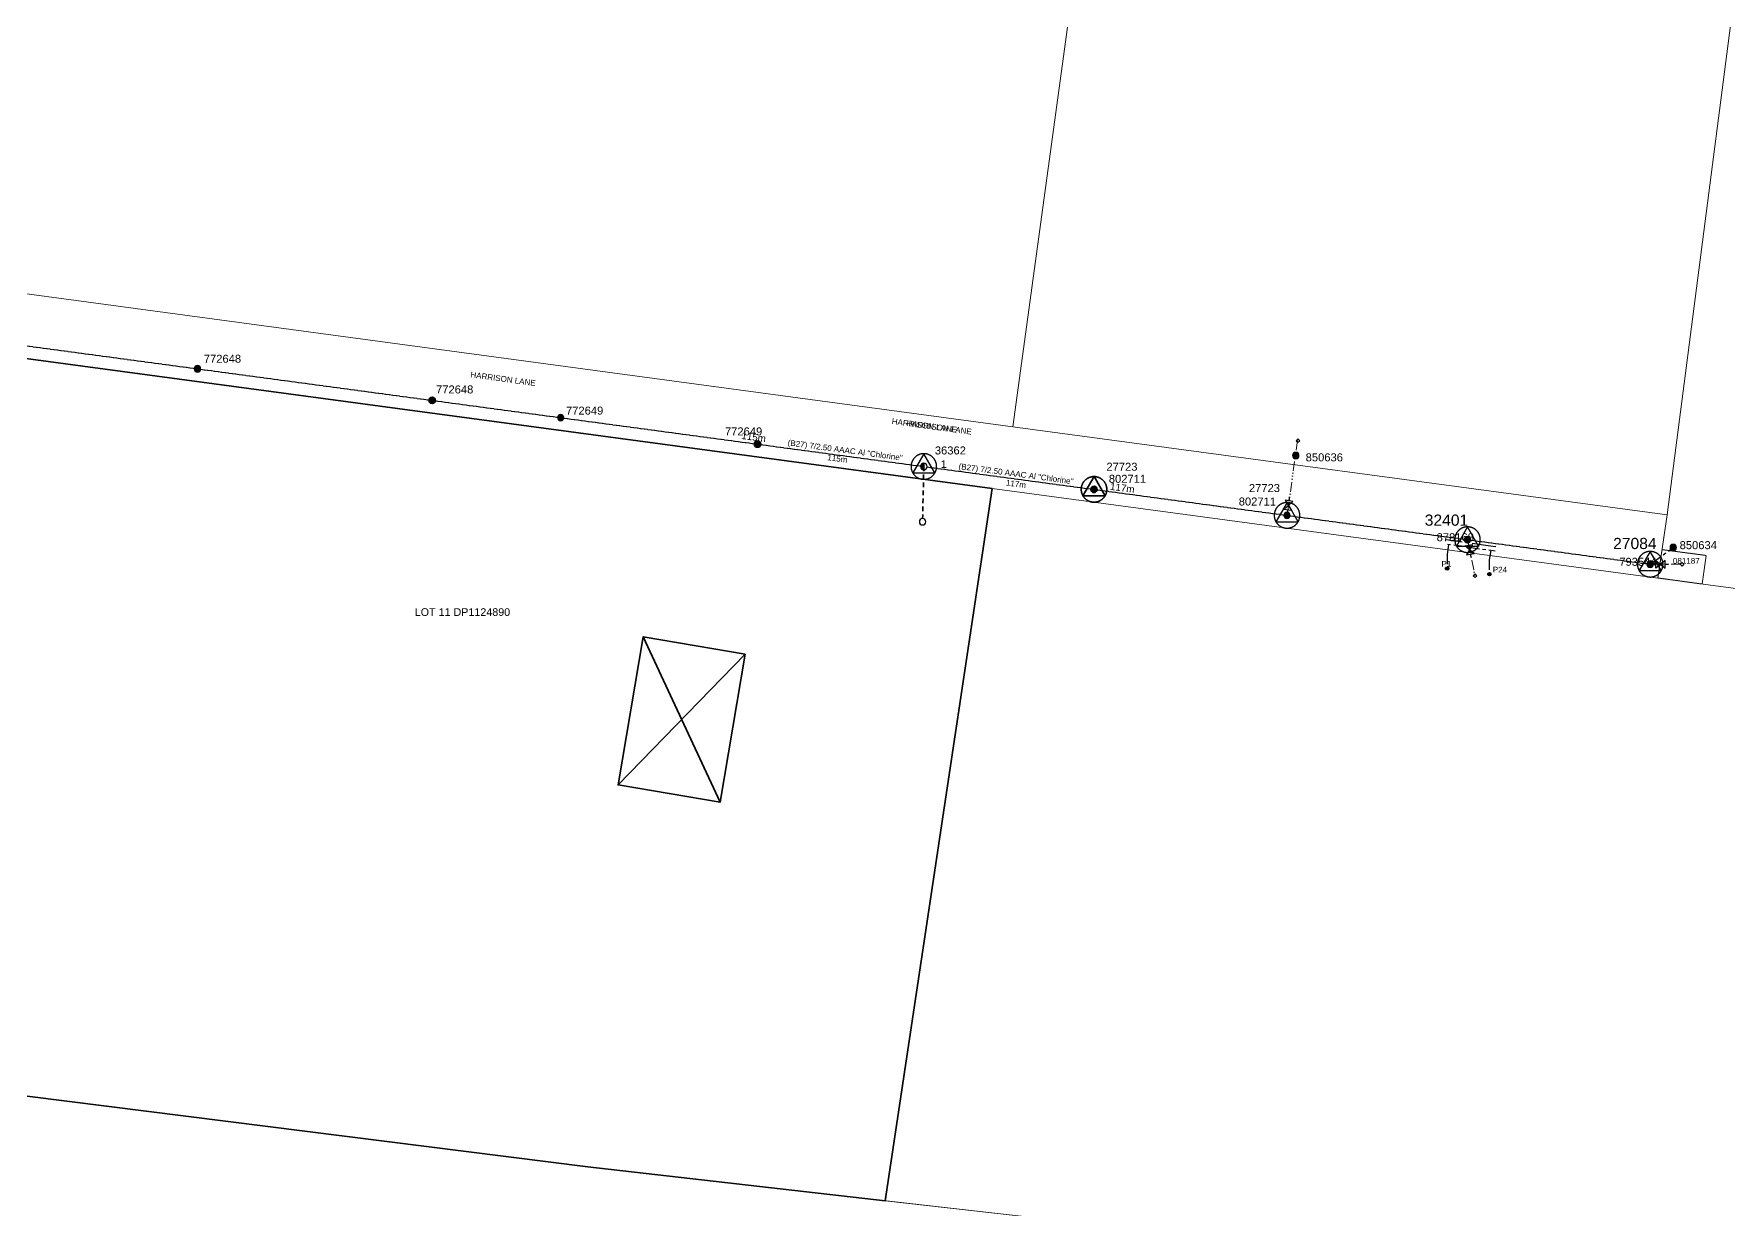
# Model space of a CAD drawing. Header units: metres. Extents: x 254239 to 260101, y 6186854 to 6190266.
# Drawn here: x 257271 to 257800, y 6188572 to 6188940 of the extents above; entities that cross this region are included whole.
import ezdxf
from ezdxf.enums import TextEntityAlignment as Align

# ---------------------------------------------------------------- set-up
doc = ezdxf.new("R2010")
doc.units = ezdxf.units.M
for name, pattern in [('Cable Exist OH', [1, 1, 0]), ('Cable Exist UG', [7, 4, -1, 1, -1]), ('Dash', [5, 3, -2]), ('DASHED', [19.05, 12.7, -6.35]), ('HIDDEN2', [0.1875, 0.125, -0.0625]), ('PHANTOMX2', [6.6, 3, -0.75, 0.2, -0.75, 0.2, -0.75, 0.2, -0.75])]:
    doc.linetypes.add(name, pattern=pattern)
doc.layers.get('0').update_dxf_attribs({"color": 6})
for name, color, linetype, lineweight in [('_User Miscellaneous3', 51, 'Continuous', 13), ('_User_HV_Exist', 1, 'Continuous', 35), ('_User_LV_Exist', 5, 'Continuous', 35), ('Cadastre Land Parcels_SP_EXT', 118, 'Continuous', 15), ('Cadastre Other Property_SP_EXT', 138, 'DASHED', 15), ('Cadastre Roads_SP_EXT', 218, 'Continuous', 15), ('Mains_HV_EXT', 13, 'Continuous', 25), ('Services_SP_EXT', 42, 'PHANTOMX2', 20)]:
    doc.layers.add(name, color=color, linetype=linetype, lineweight=lineweight)
for name, color, linetype in [('Duct_SP_EXT', 30, 'Continuous'), ('Equip_LV_EXT', 7, 'Continuous'), ('Notes_SP_MISC', 7, 'Continuous'), ('Sub_SP_TR_HV_LV_EXT', 7, 'Continuous'), ('Sub_SP_TR_HV_LV_SL_LS_NEW', 2, 'Continuous'), ('SupportsOH_SP_TR_HV_LV_SL_EXT', 7, 'Continuous'), ('SupportsOH_SP_TR_HV_LV_SL_NEW', 2, 'Continuous'), ('Trench_SP_EXT', 7, 'Continuous')]:
    doc.layers.add(name, color=color, linetype=linetype)
doc.styles.add('ieISOCP', font='arial.ttf', dxfattribs={"height": 1.5})
doc.styles.add('POLE_LABEL', font='arial.ttf', dxfattribs={"height": 2})
doc.styles.get("Standard").update_dxf_attribs({"font": 'arial.ttf'})
doc.linetypes.add('Cable E UG', pattern='A,5,-0.1,["E",Standard,S=1.5,R=0,X=0,Y=-0.75],-1.45', length=6.55)

# ---------------------------------------------------------------- blocks, each defined once
blk = doc.blocks.new('SUB_POLE_EXT')
at = {"flags": 128}
for points in [[(-0.05, 4), (-0.15, 4), (-0.25, 3.99), (-0.34, 3.99), (-0.44, 3.98), (-0.54, 3.96), (-0.64, 3.95), (-0.73, 3.93), (-0.83, 3.91), (-0.92, 3.89), (-1.02, 3.87), (-1.11, 3.84), (-1.21, 3.81), (-1.3, 3.78), (-1.39, 3.75), (-1.49, 3.71), (-1.58, 3.68), (-1.67, 3.64), (-1.75, 3.59), (-1.84, 3.55), (-1.93, 3.5), (-2.01, 3.46), (-2.1, 3.41), (-2.18, 3.35), (-2.26, 3.3), (-2.34, 3.24), (-2.42, 3.18), (-2.5, 3.12), (-2.58, 3.06), (-2.65, 3), (-2.72, 2.93), (-2.79, 2.86), (-2.86, 2.79), (-2.93, 2.72), (-3, 2.65), (-3.06, 2.58), (-3.12, 2.5), (-3.18, 2.42), (-3.24, 2.34), (-3.3, 2.26), (-3.35, 2.18), (-3.41, 2.1), (-3.46, 2.01), (-3.5, 1.93), (-3.55, 1.84), (-3.59, 1.75), (-3.64, 1.67), (-3.68, 1.58), (-3.71, 1.49), (-3.75, 1.39), (-3.78, 1.3), (-3.81, 1.21), (-3.84, 1.11), (-3.87, 1.02), (-3.89, 0.92), (-3.91, 0.83), (-3.93, 0.73), (-3.95, 0.64), (-3.96, 0.54), (-3.98, 0.44), (-3.99, 0.34), (-3.99, 0.25), (-4, 0.15), (-4, 0.05), (-4, -0.05), (-4, -0.15), (-3.99, -0.25), (-3.99, -0.34), (-3.98, -0.44), (-3.96, -0.54), (-3.95, -0.64), (-3.93, -0.73), (-3.91, -0.83), (-3.89, -0.92), (-3.87, -1.02), (-3.84, -1.11), (-3.81, -1.21), (-3.78, -1.3), (-3.75, -1.39), (-3.71, -1.49), (-3.68, -1.58), (-3.64, -1.67), (-3.59, -1.75), (-3.55, -1.84), (-3.5, -1.93), (-3.46, -2.01), (-3.41, -2.1), (-3.35, -2.18), (-3.3, -2.26), (-3.24, -2.34), (-3.18, -2.42), (-3.12, -2.5), (-3.06, -2.58), (-3, -2.65), (-2.93, -2.72), (-2.86, -2.79), (-2.79, -2.86), (-2.72, -2.93), (-2.65, -3), (-2.58, -3.06), (-2.5, -3.12), (-2.42, -3.18), (-2.34, -3.24), (-2.26, -3.3), (-2.18, -3.35), (-2.1, -3.41), (-2.01, -3.46), (-1.93, -3.5), (-1.84, -3.55), (-1.75, -3.59), (-1.67, -3.64), (-1.58, -3.68), (-1.49, -3.71), (-1.39, -3.75), (-1.3, -3.78), (-1.21, -3.81), (-1.11, -3.84), (-1.02, -3.87), (-0.92, -3.89), (-0.83, -3.91), (-0.73, -3.93), (-0.64, -3.95), (-0.54, -3.96), (-0.44, -3.98), (-0.34, -3.99), (-0.25, -3.99), (-0.15, -4), (-0.05, -4), (0.05, -4), (0.15, -4), (0.25, -3.99), (0.34, -3.99), (0.44, -3.98), (0.54, -3.96), (0.64, -3.95), (0.73, -3.93), (0.83, -3.91), (0.92, -3.89), (1.02, -3.87), (1.11, -3.84), (1.21, -3.81), (1.3, -3.78), (1.39, -3.75), (1.49, -3.71), (1.58, -3.68), (1.67, -3.64), (1.75, -3.59), (1.84, -3.55), (1.93, -3.5), (2.01, -3.46), (2.1, -3.41), (2.18, -3.35), (2.26, -3.3), (2.34, -3.24), (2.42, -3.18), (2.5, -3.12), (2.58, -3.06), (2.65, -3), (2.72, -2.93), (2.79, -2.86), (2.86, -2.79), (2.93, -2.72), (3, -2.65), (3.06, -2.58), (3.12, -2.5), (3.18, -2.42), (3.24, -2.34), (3.3, -2.26), (3.35, -2.18), (3.41, -2.1), (3.46, -2.01), (3.5, -1.93), (3.55, -1.84), (3.59, -1.75), (3.64, -1.67), (3.68, -1.58), (3.71, -1.49), (3.75, -1.39), (3.78, -1.3), (3.81, -1.21), (3.84, -1.11), (3.87, -1.02), (3.89, -0.92), (3.91, -0.83), (3.93, -0.73), (3.95, -0.64), (3.96, -0.54), (3.98, -0.44), (3.99, -0.34), (3.99, -0.25), (4, -0.15), (4, -0.05), (4, 0.05), (4, 0.15), (3.99, 0.25), (3.99, 0.34), (3.98, 0.44), (3.96, 0.54), (3.95, 0.64), (3.93, 0.73), (3.91, 0.83), (3.89, 0.92), (3.87, 1.02), (3.84, 1.11), (3.81, 1.21), (3.78, 1.3), (3.75, 1.39), (3.71, 1.49), (3.68, 1.58), (3.64, 1.67), (3.59, 1.75), (3.55, 1.84), (3.5, 1.93), (3.46, 2.01), (3.41, 2.1), (3.35, 2.18), (3.3, 2.26), (3.24, 2.34), (3.18, 2.42), (3.12, 2.5), (3.06, 2.58), (3, 2.65), (2.93, 2.72), (2.86, 2.79), (2.79, 2.86), (2.72, 2.93), (2.65, 3), (2.58, 3.06), (2.5, 3.12), (2.42, 3.18), (2.34, 3.24), (2.26, 3.3), (2.18, 3.35), (2.1, 3.41), (2.01, 3.46), (1.93, 3.5), (1.84, 3.55), (1.75, 3.59), (1.67, 3.64), (1.58, 3.68), (1.49, 3.71), (1.39, 3.75), (1.3, 3.78), (1.21, 3.81), (1.11, 3.84), (1.02, 3.87), (0.92, 3.89), (0.83, 3.91), (0.73, 3.93), (0.64, 3.95), (0.54, 3.96), (0.44, 3.98), (0.34, 3.99), (0.25, 3.99), (0.15, 4), (0.05, 4)], [(0, 4), (-3.46, -2), (3.46, -2)]]:
    blk.add_lwpolyline(points, close=True, dxfattribs=at)
at = {"flags": 8}
blk.add_attdef('ASSET_NUM', text='', height=2.5, dxfattribs=at).set_placement((0, 7), align=Align.MIDDLE_CENTER)
for tag, flags, p in [('STREET_CODE', 9, (-1.38, 1.45)), ('NO_PHASES', 9, (-1.38, 1.05)), ('OPERATED_BY', 9, (-1.38, 0.65)), ('MAINTAINED_BY', 9, (-1.38, 0.45)), ('ORIENTATION', 9, (-1.38, 0.25)), ('OWNED_BY', 9, (-1.38, 0.05)), ('CONSTRUCTED_VOLTAGE', 9, (-1.13, 0.75)), ('OPERATING_VOLTAGE', 9, (-1.13, 0.35)), ('STATE', 9, (-1.38, -0.35)), ('USAGE', 9, (-1.38, -0.75)), ('LEGEND', 9, (-1.38, -0.95)), ('SUBURB', 9, (-1.38, -1.15)), ('STREETNAME', 9, (-1.38, -1.35)), ('LOCATION', 9, (-1.38, -1.55)), ('NOTES', 9, (-1.38, -1.75)), ('Z', 1, (-1.38, -1.95)), ('SECONDARY_VOLTAGE', 9, (-1.13, -0.65)), ('SUBSTATION_TYPE', 9, (-1.13, -1.05))]:
    blk.add_attdef(tag, text='', height=0.1, dxfattribs=dict(flags=flags)).set_placement(p, align=Align.MIDDLE_LEFT)
blk = doc.blocks.new('LV_OH_LINKS_DISTFUSE_EXT')
for p, q in [((0, 0), (0.96, 0)), ((3.84, 0), (4.8, 0))]:
    blk.add_line(p, q)
blk.add_lwpolyline([(3.84, -1.2), (3.84, 1.2), (0.96, -1.2), (0.96, 1.2)], close=True)
at = {"flags": 9}
for tag, p in [('ACTUAL_STATUS', (0, 0)), ('CONSTRUCTED_VOLTAGE', (0, -0.2)), ('OPERATING_VOLTAGE', (0, -0.6)), ('ORIENTATION', (0, -0.8)), ('OWNED_BY', (0, -1)), ('STATE', (0, -1.2)), ('SWITCH_TYPE', (0, -1.4)), ('NO_PHASES', (0, -0.4)), ('USAGE', (0, -1.6)), ('NOTES', (0, -1.8))]:
    blk.add_attdef(tag, text='', height=0.2, dxfattribs=at).set_placement(p, align=Align.MIDDLE_LEFT)
at = {"flags": 1}
blk.add_attdef('Z', (0, 0), '', height=0.2, dxfattribs=at)
blk = doc.blocks.new('CCP_EXT')
blk.add_wipeout([(0, 0.57), (0.57, 0), (0, -0.57), (-0.57, 0)])
blk.add_lwpolyline([(-0.57, 0), (0, 0.57), (0.57, 0), (0, -0.57), (-0.57, 0)])
at = {"flags": 1}
blk.add_attdef('Z', (0, 0), '', height=0.2, dxfattribs=at)
at = {"flags": 9}
for tag, p in [('CCP_TYPE', (0, 0)), ('CONSTRUCTED_VOLTAGE', (0, -0.2)), ('OPERATING_VOLTAGE', (0, -0.6)), ('ORIENTATION', (0, -0.8)), ('OWNED_BY', (0, -1)), ('STATE', (0, -1.8)), ('NO_PHASES', (0, -0.4)), ('USAGE', (0, -1.2)), ('LEGEND', (0, -1.4)), ('LIFE_SUPPORT', (0, -1.6)), ('NOTES', (0, -2))]:
    blk.add_attdef(tag, text='', height=0.2, dxfattribs=at).set_placement(p, align=Align.MIDDLE_LEFT)
blk = doc.blocks.new('POLE_EXT')
blk.add_hatch(color=256).paths.add_polyline_path([(-1, 0, 1), (1, 0, 1)])
blk.add_lwpolyline([(-1, 0, 1), (1, 0, 1)], format="xyb", close=True)
at = {"flags": 8}
blk.add_attdef('pNumber', text='', height=2, dxfattribs=at).set_placement((2.5, 2.5), align=Align.MIDDLE_CENTER)
at = {"style": 'POLE_LABEL', "flags": 9}
for tag, p in [('STRUCTURE_PLANT_NUMBER', (1.35, 0.03)), ('STREET_CODE', (1.35, -0.2))]:
    blk.add_attdef(tag, text='', height=0.2, dxfattribs=at).set_placement(p, align=Align.MIDDLE_LEFT)
at = {"flags": 9}
for tag, p in [('OWNED_BY', (1.35, -0.4)), ('SPECIAL_USE', (1.35, -0.8)), ('STATE', (1.35, -1)), ('cLV', (1.35, -1.4)), ('hDepth', (1.35, -1.6)), ('hDia', (1.35, -1.8)), ('cHV', (1.35, -2)), ('cLinedev', (1.35, -3.4)), ('pExisting', (1.35, -3.8)), ('pFooting', (1.35, -4.4)), ('pNew', (1.35, -4.6)), ('pRelocate', (1.35, -5)), ('pRemove', (1.35, -5.2)), ('pReplace', (1.35, -5.4)), ('PARENT', (1.35, -0.6)), ('USAGE', (1.35, -1.2)), ('LBRACKET', (1.35, -2.2)), ('LExisting', (1.35, -2.4)), ('LANTNUMBER', (1.35, -2.6)), ('LOther', (1.35, -2.8)), ('LRemove', (1.35, -3)), ('LEGEND', (1.35, -3.2)), ('LOCATION', (1.35, -3.6)), ('PFNUMBER', (1.35, -4)), ('NEWPFNUMBER', (1.35, -4.2)), ('pStay', (1.35, -5.6)), ('pType', (1.35, -5.8)), ('cspan', (1.35, -6)), ('STREETNAME', (1.35, -6.2)), ('SUBURB', (1.35, -6.4)), ('OPERATED_BY', (1.36, -7.01)), ('NOTES', (1.35, -6.6)), ('MAINTAINED_BY', (1.36, -6.81))]:
    blk.add_attdef(tag, text='', height=0.2, dxfattribs=at).set_placement(p, align=Align.MIDDLE_LEFT)
at = {"flags": 1}
blk.add_attdef('Z', (1.35, -7.33), '', height=0.2, dxfattribs=at)
blk = doc.blocks.new('*U265')
blk.add_hatch(color=256).paths.add_polyline_path([(-1, 0, 1), (1, 0, 1)])
blk.add_lwpolyline([(-1, 0, 1), (1, 0, 1)], format="xyb", close=True)
at = {"flags": 8}
blk.add_attdef('pNumber', text='', height=2, dxfattribs=at).set_placement((-27.33, 10.45), align=Align.MIDDLE_CENTER)
at = {"style": 'POLE_LABEL', "flags": 9}
for tag, p in [('STRUCTURE_PLANT_NUMBER', (-28.48, 7.98)), ('STREET_CODE', (-28.48, 7.75))]:
    blk.add_attdef(tag, text='', height=0.2, dxfattribs=at).set_placement(p, align=Align.MIDDLE_LEFT)
at = {"flags": 9}
for tag, p in [('OWNED_BY', (-28.48, 7.55)), ('SPECIAL_USE', (-28.48, 7.15)), ('STATE', (-28.48, 6.95)), ('cLV', (-28.48, 6.55)), ('cHV', (-28.48, 5.95)), ('PARENT', (-28.48, 7.35)), ('USAGE', (-28.48, 6.75)), ('hDepth', (-28.48, 6.35)), ('hDia', (-28.48, 6.15)), ('LBRACKET', (-28.48, 5.75)), ('LExisting', (-28.48, 5.55)), ('LANTNUMBER', (-28.48, 5.35)), ('cLinedev', (-28.48, 4.55)), ('cspan', (-28.48, 1.95)), ('STREETNAME', (-28.48, 1.75)), ('SUBURB', (-28.48, 1.55)), ('LOther', (-28.48, 5.15)), ('LRemove', (-28.48, 4.95)), ('LEGEND', (-28.48, 4.75)), ('LOCATION', (-28.48, 4.35)), ('pExisting', (-28.48, 4.15)), ('PFNUMBER', (-28.48, 3.95)), ('NEWPFNUMBER', (-28.48, 3.75)), ('pFooting', (-28.48, 3.55)), ('pNew', (-28.48, 3.35)), ('pRelocate', (-28.48, 2.95)), ('pRemove', (-28.48, 2.75)), ('pReplace', (-28.48, 2.55)), ('pStay', (-28.48, 2.35)), ('pType', (-28.48, 2.15)), ('NOTES', (-28.48, 1.35)), ('MAINTAINED_BY', (-28.48, 1.14)), ('OPERATED_BY', (-28.48, 0.94))]:
    blk.add_attdef(tag, text='', height=0.2, dxfattribs=at).set_placement(p, align=Align.MIDDLE_LEFT)
at = {"flags": 1}
blk.add_attdef('Z', (-28.48, 0.63), '', height=0.2, dxfattribs=at)
blk = doc.blocks.new('CABLE_LARGE_EXT')
h = blk.add_hatch(color=256)
edge = h.paths.add_edge_path()
edge.add_arc((0, 0.55), 0.55, 0, 360)
blk.add_circle((0, 0.55), 0.55)
at = {"flags": 1}
blk.add_attdef('Z', (0, 0), '', height=0.2, dxfattribs=at)
at = {"flags": 9}
for tag, p in [('COND_CODE', (0, 0)), ('STATE', (0, -0.4)), ('XSECT_SIZE', (0, -0.6)), ('FB_REFERENCE', (0, -0.2)), ('NOTES', (0, -0.8))]:
    blk.add_attdef(tag, text='', height=0.2, dxfattribs=at).set_placement(p, align=Align.MIDDLE_LEFT)
blk = doc.blocks.new('*U241')
at = {"width": 0.9, "flags": 8}
blk.add_attdef('pNumber', text='', height=2, dxfattribs=at).set_placement((2.5, 2.5), align=Align.MIDDLE_CENTER)
at = {"style": 'POLE_LABEL', "flags": 9}
for tag, p in [('STRUCTURE_PLANT_NUMBER', (1.08, 0.1)), ('STREET_CODE', (1.08, -0.2))]:
    blk.add_attdef(tag, text='', height=0.2, dxfattribs=at).set_placement(p, align=Align.MIDDLE_LEFT)
at = {"flags": 9}
for tag, height, p in [('OWNED_BY', 0.2, (1.08, -0.4)), ('SPECIAL_USE', 0.2, (1.08, -0.8)), ('STATE', 0.2, (1.08, -1)), ('cLV', 0.2, (1.08, -1.4)), ('hDepth', 0.2, (1.08, -1.6)), ('hDia', 0.2, (1.08, -1.8)), ('cHV', 0.2, (1.08, -2)), ('cLinedev', 0.2, (1.08, -3.4)), ('pExisting', 0.2, (1.08, -3.6)), ('pFooting', 0.2, (1.08, -4.2)), ('pNew', 0.2, (1.08, -4.4)), ('pRelocate', 0.2, (1.08, -4.8)), ('pRemove', 0.2, (1.08, -5)), ('pReplace', 0.2, (1.08, -5.2)), ('pStay', 0.2, (1.08, -5.4)), ('PARENT', 0.2, (1.08, -0.6)), ('USAGE', 0.2, (1.08, -1.2)), ('LBRACKET', 0.2, (1.08, -2.2)), ('LExisting', 0.2, (1.08, -2.4)), ('LANTNUMBER', 0.2, (1.08, -2.6)), ('LOther', 0.2, (1.08, -2.8)), ('LRemove', 0.2, (1.08, -3)), ('LEGEND', 0.2, (1.08, -3.2)), ('PFNUMBER', 0.2, (1.08, -3.8)), ('NEWPFNUMBER', 0.2, (1.08, -4)), ('MAINTAINED_BY', 0.001, (1.08, -7.22)), ('pType', 0.2, (1.08, -5.6)), ('cspan', 0.2, (1.08, -5.8)), ('SUBURB', 0.2, (1.08, -6)), ('STREETNAME', 0.2, (1.08, -6.2)), ('OPERATED_BY', 0.2, (1.08, -6.88)), ('LOCATION', 0.2, (1.08, -6.4)), ('NOTES', 0.2, (1.08, -6.6))]:
    blk.add_attdef(tag, text='', height=height, dxfattribs=at).set_placement(p, align=Align.MIDDLE_LEFT)
at = {"flags": 1}
blk.add_attdef('Z', (1.08, -7.59), '', height=0.001, dxfattribs=at)
blk.add_wipeout([(0.07, 1), (-0.06, 1), (-0.18, 0.98), (-0.3, 0.95), (-0.42, 0.91), (-0.53, 0.85), (-0.63, 0.77), (-0.73, 0.69), (-0.81, 0.59), (-0.87, 0.49), (-0.93, 0.37), (-0.97, 0.25), (-0.99, 0.13), (-1, 0.01), (-0.99, -0.12), (-0.97, -0.24), (-0.93, -0.36), (-0.88, -0.48), (-0.81, -0.58), (-0.73, -0.68), (-0.64, -0.77), (-0.54, -0.84), (-0.43, -0.9), (-0.31, -0.95), (-0.19, -0.98), (-0.07, -1), (0.06, -1), (0.18, -0.98), (0.3, -0.95), (0.42, -0.91), (0.53, -0.85), (0.63, -0.77), (0.73, -0.69), (0.81, -0.59), (0.87, -0.49), (0.93, -0.37), (0.97, -0.25), (0.99, -0.13), (1, -0.01), (0.99, 0.12), (0.97, 0.24), (0.93, 0.36), (0.88, 0.48), (0.81, 0.58), (0.73, 0.68), (0.64, 0.77), (0.54, 0.84), (0.43, 0.9), (0.31, 0.95), (0.19, 0.98)])
at = {"ltscale": 10}
h = blk.add_hatch(color=256, dxfattribs=at)
h.dxf.hatch_style = 1
h.paths.add_polyline_path([(0, 1), (-0.06, 1), (-0.18, 0.98), (-0.3, 0.95), (-0.42, 0.91), (-0.53, 0.85), (-0.63, 0.77), (-0.73, 0.69), (-0.81, 0.59), (-0.87, 0.49), (-0.93, 0.37), (-0.97, 0.25), (-0.99, 0.13), (-1, 0.01), (-0.99, -0.12), (-0.97, -0.24), (-0.93, -0.36), (-0.88, -0.48), (-0.81, -0.58), (-0.73, -0.68), (-0.64, -0.77), (-0.54, -0.84), (-0.43, -0.9), (-0.31, -0.95), (-0.19, -0.98), (-0.07, -1), (0, -1)])
blk.add_line((0, 1), (0, -1), dxfattribs=at)
at = {"lineweight": -3}
blk.add_lwpolyline([(-1, 0, 1), (1, 0, 1)], format="xyb", close=True, dxfattribs=at)
blk = doc.blocks.new('SUB_POLE_NEW')
at = {"flags": 128}
for points in [[(-0.05, 4), (-0.15, 4), (-0.25, 3.99), (-0.34, 3.99), (-0.44, 3.98), (-0.54, 3.96), (-0.64, 3.95), (-0.73, 3.93), (-0.83, 3.91), (-0.92, 3.89), (-1.02, 3.87), (-1.11, 3.84), (-1.21, 3.81), (-1.3, 3.78), (-1.39, 3.75), (-1.49, 3.71), (-1.58, 3.68), (-1.67, 3.64), (-1.75, 3.59), (-1.84, 3.55), (-1.93, 3.5), (-2.01, 3.46), (-2.1, 3.41), (-2.18, 3.35), (-2.26, 3.3), (-2.34, 3.24), (-2.42, 3.18), (-2.5, 3.12), (-2.58, 3.06), (-2.65, 3), (-2.72, 2.93), (-2.79, 2.86), (-2.86, 2.79), (-2.93, 2.72), (-3, 2.65), (-3.06, 2.58), (-3.12, 2.5), (-3.18, 2.42), (-3.24, 2.34), (-3.3, 2.26), (-3.35, 2.18), (-3.41, 2.1), (-3.46, 2.01), (-3.5, 1.93), (-3.55, 1.84), (-3.59, 1.75), (-3.64, 1.67), (-3.68, 1.58), (-3.71, 1.49), (-3.75, 1.39), (-3.78, 1.3), (-3.81, 1.21), (-3.84, 1.11), (-3.87, 1.02), (-3.89, 0.92), (-3.91, 0.83), (-3.93, 0.73), (-3.95, 0.64), (-3.96, 0.54), (-3.98, 0.44), (-3.99, 0.34), (-3.99, 0.25), (-4, 0.15), (-4, 0.05), (-4, -0.05), (-4, -0.15), (-3.99, -0.25), (-3.99, -0.34), (-3.98, -0.44), (-3.96, -0.54), (-3.95, -0.64), (-3.93, -0.73), (-3.91, -0.83), (-3.89, -0.92), (-3.87, -1.02), (-3.84, -1.11), (-3.81, -1.21), (-3.78, -1.3), (-3.75, -1.39), (-3.71, -1.49), (-3.68, -1.58), (-3.64, -1.67), (-3.59, -1.75), (-3.55, -1.84), (-3.5, -1.93), (-3.46, -2.01), (-3.41, -2.1), (-3.35, -2.18), (-3.3, -2.26), (-3.24, -2.34), (-3.18, -2.42), (-3.12, -2.5), (-3.06, -2.58), (-3, -2.65), (-2.93, -2.72), (-2.86, -2.79), (-2.79, -2.86), (-2.72, -2.93), (-2.65, -3), (-2.58, -3.06), (-2.5, -3.12), (-2.42, -3.18), (-2.34, -3.24), (-2.26, -3.3), (-2.18, -3.35), (-2.1, -3.41), (-2.01, -3.46), (-1.93, -3.5), (-1.84, -3.55), (-1.75, -3.59), (-1.67, -3.64), (-1.58, -3.68), (-1.49, -3.71), (-1.39, -3.75), (-1.3, -3.78), (-1.21, -3.81), (-1.11, -3.84), (-1.02, -3.87), (-0.92, -3.89), (-0.83, -3.91), (-0.73, -3.93), (-0.64, -3.95), (-0.54, -3.96), (-0.44, -3.98), (-0.34, -3.99), (-0.25, -3.99), (-0.15, -4), (-0.05, -4), (0.05, -4), (0.15, -4), (0.25, -3.99), (0.34, -3.99), (0.44, -3.98), (0.54, -3.96), (0.64, -3.95), (0.73, -3.93), (0.83, -3.91), (0.92, -3.89), (1.02, -3.87), (1.11, -3.84), (1.21, -3.81), (1.3, -3.78), (1.39, -3.75), (1.49, -3.71), (1.58, -3.68), (1.67, -3.64), (1.75, -3.59), (1.84, -3.55), (1.93, -3.5), (2.01, -3.46), (2.1, -3.41), (2.18, -3.35), (2.26, -3.3), (2.34, -3.24), (2.42, -3.18), (2.5, -3.12), (2.58, -3.06), (2.65, -3), (2.72, -2.93), (2.79, -2.86), (2.86, -2.79), (2.93, -2.72), (3, -2.65), (3.06, -2.58), (3.12, -2.5), (3.18, -2.42), (3.24, -2.34), (3.3, -2.26), (3.35, -2.18), (3.41, -2.1), (3.46, -2.01), (3.5, -1.93), (3.55, -1.84), (3.59, -1.75), (3.64, -1.67), (3.68, -1.58), (3.71, -1.49), (3.75, -1.39), (3.78, -1.3), (3.81, -1.21), (3.84, -1.11), (3.87, -1.02), (3.89, -0.92), (3.91, -0.83), (3.93, -0.73), (3.95, -0.64), (3.96, -0.54), (3.98, -0.44), (3.99, -0.34), (3.99, -0.25), (4, -0.15), (4, -0.05), (4, 0.05), (4, 0.15), (3.99, 0.25), (3.99, 0.34), (3.98, 0.44), (3.96, 0.54), (3.95, 0.64), (3.93, 0.73), (3.91, 0.83), (3.89, 0.92), (3.87, 1.02), (3.84, 1.11), (3.81, 1.21), (3.78, 1.3), (3.75, 1.39), (3.71, 1.49), (3.68, 1.58), (3.64, 1.67), (3.59, 1.75), (3.55, 1.84), (3.5, 1.93), (3.46, 2.01), (3.41, 2.1), (3.35, 2.18), (3.3, 2.26), (3.24, 2.34), (3.18, 2.42), (3.12, 2.5), (3.06, 2.58), (3, 2.65), (2.93, 2.72), (2.86, 2.79), (2.79, 2.86), (2.72, 2.93), (2.65, 3), (2.58, 3.06), (2.5, 3.12), (2.42, 3.18), (2.34, 3.24), (2.26, 3.3), (2.18, 3.35), (2.1, 3.41), (2.01, 3.46), (1.93, 3.5), (1.84, 3.55), (1.75, 3.59), (1.67, 3.64), (1.58, 3.68), (1.49, 3.71), (1.39, 3.75), (1.3, 3.78), (1.21, 3.81), (1.11, 3.84), (1.02, 3.87), (0.92, 3.89), (0.83, 3.91), (0.73, 3.93), (0.64, 3.95), (0.54, 3.96), (0.44, 3.98), (0.34, 3.99), (0.25, 3.99), (0.15, 4), (0.05, 4)], [(0, 4), (-3.46, -2), (3.46, -2)]]:
    blk.add_lwpolyline(points, close=True, dxfattribs=at)
at = {"flags": 8}
blk.add_attdef('ASSET_NUM', text='', height=2.5, dxfattribs=at).set_placement((0, 7), align=Align.MIDDLE_CENTER)
for tag, flags, p in [('STREET_CODE', 9, (-1.13, 0.95)), ('CONSTRUCTED_VOLTAGE', 9, (-1.13, 0.75)), ('NO_PHASES', 9, (-1.13, 0.55)), ('OPERATING_VOLTAGE', 9, (-1.13, 0.35)), ('OPERATED_BY', 9, (-1.13, 0.15)), ('MAINTAINED_BY', 9, (-1.13, -0.05)), ('SECONDARY_VOLTAGE', 9, (-1.13, -0.65)), ('STATE', 9, (-1.13, -0.85)), ('SUBSTATION_TYPE', 9, (-1.13, -1.05)), ('SUBURB', 9, (-1.13, -1.65)), ('STREETNAME', 9, (-1.13, -1.85)), ('Z', 1, (-1.13, -2.45)), ('ORIENTATION', 9, (-1.13, -0.25)), ('OWNED_BY', 9, (-1.13, -0.45)), ('USAGE', 9, (-1.13, -1.25)), ('LEGEND', 9, (-1.13, -1.45)), ('LOCATION', 9, (-1.13, -2.05)), ('NOTES', 9, (-1.13, -2.25))]:
    blk.add_attdef(tag, text='', height=0.2, dxfattribs=dict(flags=flags)).set_placement(p, align=Align.MIDDLE_LEFT)
blk = doc.blocks.new('POLE_NEW')
at = {"width": 0.9, "flags": 8}
blk.add_attdef('pNumber', text='', height=2, dxfattribs=at).set_placement((3, 3), align=Align.MIDDLE_CENTER)
at = {"style": 'POLE_LABEL', "flags": 9}
for tag, p in [('STRUCTURE_PLANT_NUMBER', (1.15, 0.09)), ('STREET_CODE', (1.15, -0.2))]:
    blk.add_attdef(tag, text='', height=0.2, dxfattribs=at).set_placement(p, align=Align.MIDDLE_LEFT)
at = {"flags": 9}
for tag, height, p in [('OWNED_BY', 0.2, (1.15, -0.4)), ('SPECIAL_USE', 0.2, (1.15, -0.8)), ('STATE', 0.2, (1.15, -1)), ('cLV', 0.2, (1.15, -1.4)), ('hDepth', 0.2, (1.15, -1.6)), ('hDia', 0.2, (1.15, -1.8)), ('cHV', 0.2, (1.15, -2)), ('cLinedev', 0.2, (1.15, -3.4)), ('pExisting', 0.2, (1.15, -3.6)), ('pFooting', 0.2, (1.15, -4.2)), ('pNew', 0.2, (1.15, -4.4)), ('pRelocate', 0.2, (1.15, -4.8)), ('pRemove', 0.2, (1.15, -5)), ('pReplace', 0.2, (1.15, -5.2)), ('PARENT', 0.2, (1.15, -0.6)), ('USAGE', 0.2, (1.15, -1.2)), ('LBRACKET', 0.2, (1.15, -2.2)), ('LExisting', 0.2, (1.15, -2.4)), ('LANTNUMBER', 0.2, (1.15, -2.6)), ('LOther', 0.2, (1.15, -2.8)), ('LRemove', 0.2, (1.15, -3)), ('LEGEND', 0.2, (1.15, -3.2)), ('PFNUMBER', 0.2, (1.15, -3.8)), ('NEWPFNUMBER', 0.2, (1.15, -4)), ('MAINTAINED_BY', 0.001, (1.15, -7.22)), ('pStay', 0.2, (1.15, -5.4)), ('pType', 0.2, (1.15, -5.6)), ('cspan', 0.2, (1.15, -5.8)), ('SUBURB', 0.2, (1.15, -6)), ('STREETNAME', 0.2, (1.15, -6.2)), ('OPERATED_BY', 0.2, (1.15, -6.89)), ('LOCATION', 0.2, (1.15, -6.4)), ('NOTES', 0.2, (1.15, -6.6))]:
    blk.add_attdef(tag, text='', height=height, dxfattribs=at).set_placement(p, align=Align.MIDDLE_LEFT)
at = {"flags": 1}
blk.add_attdef('Z', (1.15, -7.59), '', height=0.001, dxfattribs=at)
blk.add_wipeout([(0.07, 1), (-0.06, 1), (-0.18, 0.98), (-0.3, 0.95), (-0.42, 0.91), (-0.53, 0.85), (-0.63, 0.77), (-0.73, 0.69), (-0.81, 0.59), (-0.87, 0.49), (-0.93, 0.37), (-0.97, 0.25), (-0.99, 0.13), (-1, 0.01), (-0.99, -0.12), (-0.97, -0.24), (-0.93, -0.36), (-0.88, -0.48), (-0.81, -0.58), (-0.73, -0.68), (-0.64, -0.77), (-0.54, -0.84), (-0.43, -0.9), (-0.31, -0.95), (-0.19, -0.98), (-0.07, -1), (0.06, -1), (0.18, -0.98), (0.3, -0.95), (0.42, -0.91), (0.53, -0.85), (0.63, -0.77), (0.73, -0.69), (0.81, -0.59), (0.87, -0.49), (0.93, -0.37), (0.97, -0.25), (0.99, -0.13), (1, -0.01), (0.99, 0.12), (0.97, 0.24), (0.93, 0.36), (0.88, 0.48), (0.81, 0.58), (0.73, 0.68), (0.64, 0.77), (0.54, 0.84), (0.43, 0.9), (0.31, 0.95), (0.19, 0.98)])
at = {"lineweight": -3}
blk.add_lwpolyline([(-1, 0, 1), (1, 0, 1)], format="xyb", close=True, dxfattribs=at)
blk = doc.blocks.new('*U251')
blk.add_hatch(color=256).paths.add_polyline_path([(-1, 0, 1), (1, 0, 1)])
blk.add_lwpolyline([(-1, 0, 1), (1, 0, 1)], format="xyb", close=True)
at = {"flags": 8}
blk.add_attdef('pNumber', text='', height=2, dxfattribs=at).set_placement((54.45, -4.49), align=Align.MIDDLE_CENTER)
at = {"style": 'POLE_LABEL', "flags": 9}
for tag, p in [('STRUCTURE_PLANT_NUMBER', (53.31, -6.97)), ('STREET_CODE', (53.31, -7.19))]:
    blk.add_attdef(tag, text='', height=0.2, dxfattribs=at).set_placement(p, align=Align.MIDDLE_LEFT)
at = {"flags": 9}
for tag, p in [('OWNED_BY', (53.31, -7.39)), ('SPECIAL_USE', (53.31, -7.79)), ('STATE', (53.31, -7.99)), ('cLV', (53.31, -8.39)), ('cHV', (53.31, -8.99)), ('cLinedev', (53.31, -10.39)), ('PARENT', (53.31, -7.59)), ('USAGE', (53.31, -8.19)), ('hDepth', (53.31, -8.59)), ('hDia', (53.31, -8.79)), ('LBRACKET', (53.31, -9.19)), ('LExisting', (53.31, -9.39)), ('LANTNUMBER', (53.31, -9.59)), ('LOther', (53.31, -9.79)), ('LRemove', (53.31, -9.99)), ('LEGEND', (53.31, -10.19)), ('LOCATION', (53.31, -10.59)), ('pExisting', (53.31, -10.79)), ('pFooting', (53.31, -11.39)), ('pNew', (53.31, -11.59)), ('pRelocate', (53.31, -11.99)), ('pRemove', (53.31, -12.19)), ('pReplace', (53.31, -12.39)), ('pStay', (53.31, -12.59)), ('pType', (53.31, -12.79)), ('cspan', (53.31, -12.99)), ('STREETNAME', (53.31, -13.19)), ('SUBURB', (53.31, -13.39)), ('OPERATED_BY', (53.31, -14.01)), ('PFNUMBER', (53.31, -10.99)), ('NEWPFNUMBER', (53.31, -11.19)), ('NOTES', (53.31, -13.59)), ('MAINTAINED_BY', (53.31, -13.81))]:
    blk.add_attdef(tag, text='', height=0.2, dxfattribs=at).set_placement(p, align=Align.MIDDLE_LEFT)
at = {"flags": 1}
blk.add_attdef('Z', (53.31, -14.32), '', height=0.2, dxfattribs=at)
blk = doc.blocks.new('*U252')
blk.add_hatch(color=256).paths.add_polyline_path([(-1, 0, 1), (1, 0, 1)])
blk.add_lwpolyline([(-1, 0, 1), (1, 0, 1)], format="xyb", close=True)
at = {"flags": 8}
blk.add_attdef('pNumber', text='', height=2, dxfattribs=at).set_placement((-70.85, 12.37), align=Align.MIDDLE_CENTER)
at = {"style": 'POLE_LABEL', "flags": 9}
for tag, p in [('STRUCTURE_PLANT_NUMBER', (-71.99, 9.9)), ('STREET_CODE', (-71.99, 9.67))]:
    blk.add_attdef(tag, text='', height=0.2, dxfattribs=at).set_placement(p, align=Align.MIDDLE_LEFT)
at = {"flags": 9}
for tag, p in [('OWNED_BY', (-71.99, 9.47)), ('SPECIAL_USE', (-71.99, 9.07)), ('STATE', (-71.99, 8.87)), ('cLV', (-71.99, 8.47)), ('cHV', (-71.99, 7.87)), ('cLinedev', (-71.99, 6.47)), ('PARENT', (-71.99, 9.27)), ('USAGE', (-71.99, 8.67)), ('hDepth', (-71.99, 8.27)), ('hDia', (-71.99, 8.07)), ('LBRACKET', (-71.99, 7.67)), ('LExisting', (-71.99, 7.47)), ('LANTNUMBER', (-71.99, 7.27)), ('LOther', (-71.99, 7.07)), ('LRemove', (-71.99, 6.87)), ('LEGEND', (-71.99, 6.67)), ('LOCATION', (-71.99, 6.27)), ('pExisting', (-71.99, 6.07)), ('PFNUMBER', (-71.99, 5.87)), ('NEWPFNUMBER', (-71.99, 5.67)), ('pFooting', (-71.99, 5.47)), ('pNew', (-71.99, 5.27)), ('cspan', (-71.99, 3.87)), ('STREETNAME', (-71.99, 3.67)), ('SUBURB', (-71.99, 3.47)), ('OPERATED_BY', (-71.99, 2.86)), ('pRelocate', (-71.99, 4.87)), ('pRemove', (-71.99, 4.67)), ('pReplace', (-71.99, 4.47)), ('pStay', (-71.99, 4.27)), ('pType', (-71.99, 4.07)), ('NOTES', (-71.99, 3.27)), ('MAINTAINED_BY', (-71.99, 3.06))]:
    blk.add_attdef(tag, text='', height=0.2, dxfattribs=at).set_placement(p, align=Align.MIDDLE_LEFT)
at = {"flags": 1}
blk.add_attdef('Z', (-71.99, 2.55), '', height=0.2, dxfattribs=at)
blk = doc.blocks.new('*U262')
blk.add_hatch(color=256).paths.add_polyline_path([(-1, 0, 1), (1, 0, 1)])
blk.add_lwpolyline([(-1, 0, 1), (1, 0, 1)], format="xyb", close=True)
at = {"flags": 8}
blk.add_attdef('pNumber', text='', height=2, dxfattribs=at).set_placement((62.8, -5.62), align=Align.MIDDLE_CENTER)
at = {"style": 'POLE_LABEL', "flags": 9}
for tag, p in [('STRUCTURE_PLANT_NUMBER', (61.66, -8.09)), ('STREET_CODE', (61.66, -8.32))]:
    blk.add_attdef(tag, text='', height=0.2, dxfattribs=at).set_placement(p, align=Align.MIDDLE_LEFT)
at = {"flags": 9}
for tag, p in [('OWNED_BY', (61.66, -8.52)), ('SPECIAL_USE', (61.66, -8.92)), ('STATE', (61.66, -9.12)), ('cLV', (61.66, -9.52)), ('cHV', (61.66, -10.12)), ('PARENT', (61.66, -8.72)), ('USAGE', (61.66, -9.32)), ('hDepth', (61.66, -9.72)), ('hDia', (61.66, -9.92)), ('LBRACKET', (61.66, -10.32)), ('LExisting', (61.66, -10.52)), ('cLinedev', (61.66, -11.52)), ('cspan', (61.66, -14.12)), ('STREETNAME', (61.66, -14.32)), ('SUBURB', (61.66, -14.52)), ('OPERATED_BY', (61.66, -15.13)), ('LANTNUMBER', (61.66, -10.72)), ('LOther', (61.66, -10.92)), ('LRemove', (61.66, -11.12)), ('LEGEND', (61.66, -11.32)), ('LOCATION', (61.66, -11.72)), ('pExisting', (61.66, -11.92)), ('PFNUMBER', (61.66, -12.12)), ('NEWPFNUMBER', (61.66, -12.32)), ('pFooting', (61.66, -12.52)), ('pNew', (61.66, -12.72)), ('pRelocate', (61.66, -13.12)), ('pRemove', (61.66, -13.32)), ('pReplace', (61.66, -13.52)), ('pStay', (61.66, -13.72)), ('pType', (61.66, -13.92)), ('NOTES', (61.66, -14.72)), ('MAINTAINED_BY', (61.66, -14.93))]:
    blk.add_attdef(tag, text='', height=0.2, dxfattribs=at).set_placement(p, align=Align.MIDDLE_LEFT)
at = {"flags": 1}
blk.add_attdef('Z', (61.66, -15.45), '', height=0.2, dxfattribs=at)

msp = doc.modelspace()

# ---------------------------------------------------------------- linework, layer by layer
at = {"layer": '_User Miscellaneous3', "lineweight": 35}
for p, q in [((257461.0904, 6188751.3086), (257485.0757, 6188699.545)), ((257453.2102, 6188704.9631), (257492.9558, 6188745.8905))]:
    msp.add_line(p, q, dxfattribs=at)
msp.add_lwpolyline([(257492.9558, 6188745.8905), (257461.0904, 6188751.3086), (257453.2102, 6188704.9631), (257485.0757, 6188699.545)], close=True, dxfattribs=at)
at = {"layer": 'Cadastre Land Parcels_SP_EXT', "linetype": 'Continuous'}
for points in [[(257576.605, 6188816.97), (257780.995, 6188789.435), (257841.991, 6189261.439), (257641.447, 6189291.382), (257629.519, 6189204.109), (257576.605, 6188816.97)], [(257778.108, 6188769.601), (257970.485, 6188744.079), (257976.54, 6188788.795), (257980.996, 6188821.697), (257984.814, 6188849.889), (257993.792, 6188916.184), (257993.869, 6188916.742), (257995.525, 6188925.897), (258024.114, 6189083.921), (258037.284, 6189188.928), (257841.991, 6189261.439), (257780.995, 6188789.435), (257778.108, 6188769.601)], [(257207.331, 6188866.733), (257576.605, 6188816.97), (257629.519, 6189204.109), (257264.235, 6189260.054), (257207.331, 6188866.733)], [(257536.667, 6188574.957), (257582.86, 6188569.707), (257941.401, 6188528.866), (257949.379, 6188587.905), (257970.485, 6188744.079), (257778.108, 6188769.601), (257570.1, 6188797.603), (257536.667, 6188574.957)], [(257582.86, 6188569.707), (257443.818, 6188585.511), (257181.697, 6188618.637), (257158.399, 6188393.913), (257420.361, 6188345.464), (257528.061, 6188317.968), (257582.86, 6188569.707)]]:
    msp.add_lwpolyline(points, close=True, dxfattribs=at)
at = {"layer": 'Cadastre Land Parcels_SP_EXT', "linetype": 'Continuous', "lineweight": 35}
msp.add_lwpolyline([(257181.697, 6188618.637), (257355.306, 6188596.697), (257443.818, 6188585.511), (257536.667, 6188574.957), (257570.1, 6188797.603), (257205.37, 6188846.702), (257181.697, 6188618.637)], close=True, dxfattribs=at)
at = {"layer": 'Duct_SP_EXT'}
for points in [[(257712.3233, 6188774.0083), (257712.3233, 6188777.0621), (257712.8224, 6188779.9985)], [(257725.5272, 6188772.2444), (257725.5272, 6188775.2983), (257726.0264, 6188778.2346)]]:
    msp.add_lwpolyline(points, dxfattribs=at)
at = {"layer": 'Mains_HV_EXT', "linetype": 'Cable Exist OH'}
for points in [[(257208.3153, 6188850.3488), (257321.8018, 6188835.0717), (257435.2782, 6188819.7959), (257548.7546, 6188804.5201), (257662.2311, 6188789.2443), (257662.2692, 6188789.2392)], [(257662.2692, 6188789.2392), (257718.6243, 6188781.6528)], [(257718.6243, 6188781.6528), (257775.7075, 6188773.9685)]]:
    msp.add_lwpolyline(points, dxfattribs=at)
at = {"layer": 'Mains_HV_EXT', "linetype": 'Cable E UG'}
for points in [[(257714.9901, 6188781.1471), (257711.9932, 6188781.5653)], [(257716.9162, 6188780.893), (257715.0236, 6188781.1511)], [(257720.1128, 6188780.5547), (257725.1136, 6188779.8577)], [(257725.1136, 6188779.8577), (257727.4309, 6188779.5093)]]:
    msp.add_lwpolyline(points, dxfattribs=at)
at = {"layer": 'Trench_SP_EXT', "linetype": 'Cable Exist UG'}
for points in [[(257718.3097, 6188779.3663), (257711.7539, 6188780.2488)], [(257718.3674, 6188779.3585), (257727.2327, 6188778.165)]]:
    msp.add_lwpolyline(points, dxfattribs=at)

# ---------------------------------------------------------------- block references
at = {"layer": '_User_HV_Exist'}
ref = msp.add_blockref('*U252', (257395.1481, 6188825.1981), dxfattribs=at)
ref.add_attrib('ASSET_NUM', '772648', dxfattribs={"layer": '0', "height": 2.5, "rotation": 0.055086, "style": 'POLE_LABEL'}).set_placement((257402.1676, 6188829.8593), align=Align.TOP_CENTER)
ref = msp.add_blockref('*U251', (257496.8032, 6188811.5136), dxfattribs=at)
ref.add_attrib('ASSET_NUM', '772649', dxfattribs={"layer": '0', "height": 2.5, "rotation": 359.968687, "style": 'POLE_LABEL'}).set_placement((257492.4348, 6188816.7352), align=Align.TOP_CENTER)
ref = msp.add_blockref('SUB_POLE_EXT', (257601.9269, 6188797.3623), dxfattribs=at)
ref.add_attrib('ASSET_NUM', '27723', dxfattribs={"layer": '0', "height": 2.5}).set_placement((257615.4979, 6188804.4446), align=Align.MIDDLE_RIGHT)
ref = msp.add_blockref('*U262', (257601.9269, 6188797.3623), dxfattribs=at)
ref.add_attrib('ASSET_NUM', '802711', dxfattribs={"layer": '0', "height": 2.5, "style": 'POLE_LABEL'}).set_placement((257618.2037, 6188800.6676), align=Align.MIDDLE_RIGHT)
at = {"layer": 'Duct_SP_EXT', "rotation": 90.0000000000002}
for p in [(257712.7931, 6188772.6281), (257725.997, 6188770.8643)]:
    msp.add_blockref('CABLE_LARGE_EXT', p, dxfattribs=at)
at = {"layer": 'Equip_LV_EXT'}
for p, rotation in [((257662.3357, 6188789.9882), 81.99644115660989), ((257718.775, 6188780.8859), 280.8761277593555)]:
    msp.add_blockref('LV_OH_LINKS_DISTFUSE_EXT', p, dxfattribs=dict(at, rotation=rotation))
msp.add_blockref('LV_OH_LINKS_DISTFUSE_EXT', (257776.4951, 6188773.9797), dxfattribs=at)
at = {"layer": 'Sub_SP_TR_HV_LV_EXT'}
ref = msp.add_blockref('SUB_POLE_EXT', (257662.2311, 6188789.2444), dxfattribs=at)
ref.add_attrib('ASSET_NUM', '27723', dxfattribs={"layer": '0', "height": 2.5}).set_placement((257660.0293, 6188797.7788), align=Align.MIDDLE_RIGHT)
ref = msp.add_blockref('SUB_POLE_EXT', (257718.6243, 6188781.6528), dxfattribs=at)
ref.add_attrib('ASSET_NUM', '32401', dxfattribs={"layer": '0', "height": 3.5}).set_placement((257718.8493, 6188787.7514), align=Align.MIDDLE_RIGHT)
ref = msp.add_blockref('SUB_POLE_EXT', (257775.7075, 6188773.9684), dxfattribs=at)
ref.add_attrib('ASSET_NUM', '27084', dxfattribs={"layer": '0', "height": 3.5}).set_placement((257777.7075, 6188780.4576), align=Align.MIDDLE_RIGHT)
at = {"layer": 'SupportsOH_SP_TR_HV_LV_SL_EXT'}
ref = msp.add_blockref('POLE_EXT', (257321.8018, 6188835.0717), dxfattribs=at)
ref.add_attrib('ASSET_NUM', '772648', dxfattribs={"layer": '0', "height": 2.5, "rotation": 0.055086, "style": 'POLE_LABEL'}).set_placement((257329.609, 6188839.4609), align=Align.TOP_CENTER)
ref = msp.add_blockref('POLE_EXT', (257435.2782, 6188819.7959), dxfattribs=at)
ref.add_attrib('ASSET_NUM', '772649', dxfattribs={"layer": '0', "height": 2.5, "rotation": 0.096869, "style": 'POLE_LABEL'}).set_placement((257442.7673, 6188823.2418), align=Align.TOP_CENTER)
ref = msp.add_blockref('*U265', (257664.9674, 6188807.9443), dxfattribs=at)
ref.add_attrib('ASSET_NUM', '850636', dxfattribs={"layer": '0', "height": 2.5, "style": 'POLE_LABEL'}).set_placement((257668.0499, 6188807.3782), align=Align.MIDDLE_LEFT)
ref = msp.add_blockref('POLE_EXT', (257662.2312, 6188789.2444), dxfattribs=at)
ref.add_attrib('ASSET_NUM', '802711', dxfattribs={"layer": '0', "height": 2.5, "style": 'POLE_LABEL'}).set_placement((257658.7938, 6188793.5745), align=Align.MIDDLE_RIGHT)
ref = msp.add_blockref('POLE_EXT', (257718.6243, 6188781.6528), dxfattribs=at)
ref.add_attrib('ASSET_NUM', '878168', dxfattribs={"layer": '0', "height": 2.5, "style": 'POLE_LABEL'}).set_placement((257720.6243, 6188782.4028), align=Align.MIDDLE_RIGHT)
ref = msp.add_blockref('POLE_EXT', (257782.893, 6188779.175), dxfattribs=at)
ref.add_attrib('ASSET_NUM', '850634', dxfattribs={"layer": '0', "height": 2.5, "style": 'POLE_LABEL'}).set_placement((257784.893, 6188779.925), align=Align.MIDDLE_LEFT)
ref = msp.add_blockref('POLE_EXT', (257775.6951, 6188773.9796), dxfattribs=at)
ref.add_attrib('ASSET_NUM', '793544', dxfattribs={"layer": '0', "height": 2.5, "style": 'POLE_LABEL'}).set_placement((257777.6951, 6188774.7296), align=Align.MIDDLE_RIGHT)

# ---------------------------------------------------------------- texts
at = {"layer": '_User Miscellaneous3', "insert": (257389.6896, 6188760.205), "char_height": 2.4, "attachment_point": 1, "style": 'ieISOCP'}
msp.add_mtext_dynamic_manual_height_columns('LOT 11 DP1124890', width=31.954315, gutter_width=7.5, heights=[0], dxfattribs=at)
at = {"layer": '_User_HV_Exist'}
msp.add_text('HARRISON LANE', height=1.8, rotation=352.382052, dxfattribs=at).set_placement((257543.2352, 6188817.1953))
at = {"layer": '_User_HV_Exist', "char_height": 1.8, "attachment_point": 2, "rotation": 352.382052}
for s, insert in [('(B27) 7/2.50 AAAC Al "Chlorine" ', (257524.3085, 6188810.5141)), ('115m ', (257521.8753, 6188807.8864)), ('(B27) 7/2.50 AAAC Al "Chlorine" ', (257577.6812, 6188803.1404)), ('117m ', (257577.6812, 6188799.9769))]:
    msp.add_mtext(s, dxfattribs=dict(at, insert=insert))
at = {"layer": '_User_LV_Exist'}
msp.add_text('HARRISON LANE', height=1.8, rotation=352.382052, dxfattribs=at).set_placement((257538.6411, 6188817.8136))
at = {"layer": 'Cadastre Roads_SP_EXT'}
msp.add_text('HARRISON LANE', height=1.8, rotation=352.382052, dxfattribs=at).set_placement((257406.9987, 6188832.4001))
at = {"layer": 'Duct_SP_EXT'}
for s, p in [('P1', (257710.4734, 6188773.1861)), ('P24', (257726.5164, 6188771.3805))]:
    msp.add_text(s, height=1.8, dxfattribs=at).set_placement(p)
at = {"layer": 'Notes_SP_MISC', "char_height": 2.2, "attachment_point": 1, "rotation": 352.333143, "style": 'ieISOCP'}
for s, insert in [('115m', (257491.9321, 6188815.3295)), ('117m', (257607.1136, 6188799.442))]:
    msp.add_mtext_dynamic_manual_height_columns(s, width=7.618707, gutter_width=7.5, heights=[0], dxfattribs=dict(at, insert=insert))

# ---------------------------------------------------------------- next in the draw order: block references
at = {"layer": 'Services_SP_EXT'}
for p, rotation in [((257665.6136, 6188812.564), 270.9402685365449), ((257785.6595, 6188773.9317), 179.2510740443564)]:
    msp.add_blockref('CCP_EXT', p, dxfattribs=dict(at, rotation=rotation))
msp.add_blockref('CCP_EXT', (257720.9908, 6188770.3533), dxfattribs=at)
at = {"layer": 'SupportsOH_SP_TR_HV_LV_SL_NEW'}
ref = msp.add_blockref('*U241', (257548.7546, 6188804.5201), dxfattribs=at)
ref.add_attrib('pNumber', '1', dxfattribs={"height": 2.4}).set_placement((257554.0404, 6188805.2666), align=Align.MIDDLE_LEFT)

# ---------------------------------------------------------------- next in the draw order: linework, layer by layer
at = {"layer": '_User_LV_Exist', "linetype": 'Dash', "ltscale": 0.5, "flags": 128}
msp.add_lwpolyline([(257548.7546, 6188804.5202), (257548.3497, 6188787.2295)], dxfattribs=at)
at = {"layer": 'Cadastre Other Property_SP_EXT', "linetype": 'HIDDEN2'}
msp.add_lwpolyline([(257778.0946, 6188769.6703), (257791.932, 6188767.7708), (257793.1966, 6188776.7101), (257779.4047, 6188778.5241), (257778.0946, 6188769.6703)], close=True, dxfattribs=at)
at = {"layer": 'Services_SP_EXT'}
for points in [[(257665.5207, 6188812.6406), (257662.2311, 6188789.2443)], [(257718.6243, 6188781.6528), (257720.9907, 6188770.3532)], [(257775.6951, 6188773.9797), (257785.6361, 6188773.9553)]]:
    msp.add_lwpolyline(points, dxfattribs=at)
at = {"layer": 'Trench_SP_EXT', "linetype": 'Cable Exist UG'}
msp.add_lwpolyline([(257775.7075, 6188773.9684), (257782.893, 6188779.1749)], dxfattribs=at)

# ---------------------------------------------------------------- next in the draw order: block references
at = {"layer": 'Sub_SP_TR_HV_LV_SL_LS_NEW', "lineweight": 35}
ref = msp.add_blockref('SUB_POLE_NEW', (257548.7546, 6188804.5201), dxfattribs=at)
ref.add_attrib('ASSET_NUM', '36362', dxfattribs={"layer": '0', "height": 2.5}).set_placement((257552.1868, 6188809.5385), align=Align.MIDDLE_LEFT)

# ---------------------------------------------------------------- next in the draw order: texts
at = {"layer": 'Cadastre Other Property_SP_EXT'}
msp.add_text('081187', height=1.8, dxfattribs=at).set_placement((257782.7868, 6188774.1234))

# ---------------------------------------------------------------- next in the draw order: block references
at = {"layer": '_User_LV_Exist'}
msp.add_blockref('POLE_NEW', (257548.3497, 6188787.2295), dxfattribs=at)

doc.saveas('drawing.dxf')
